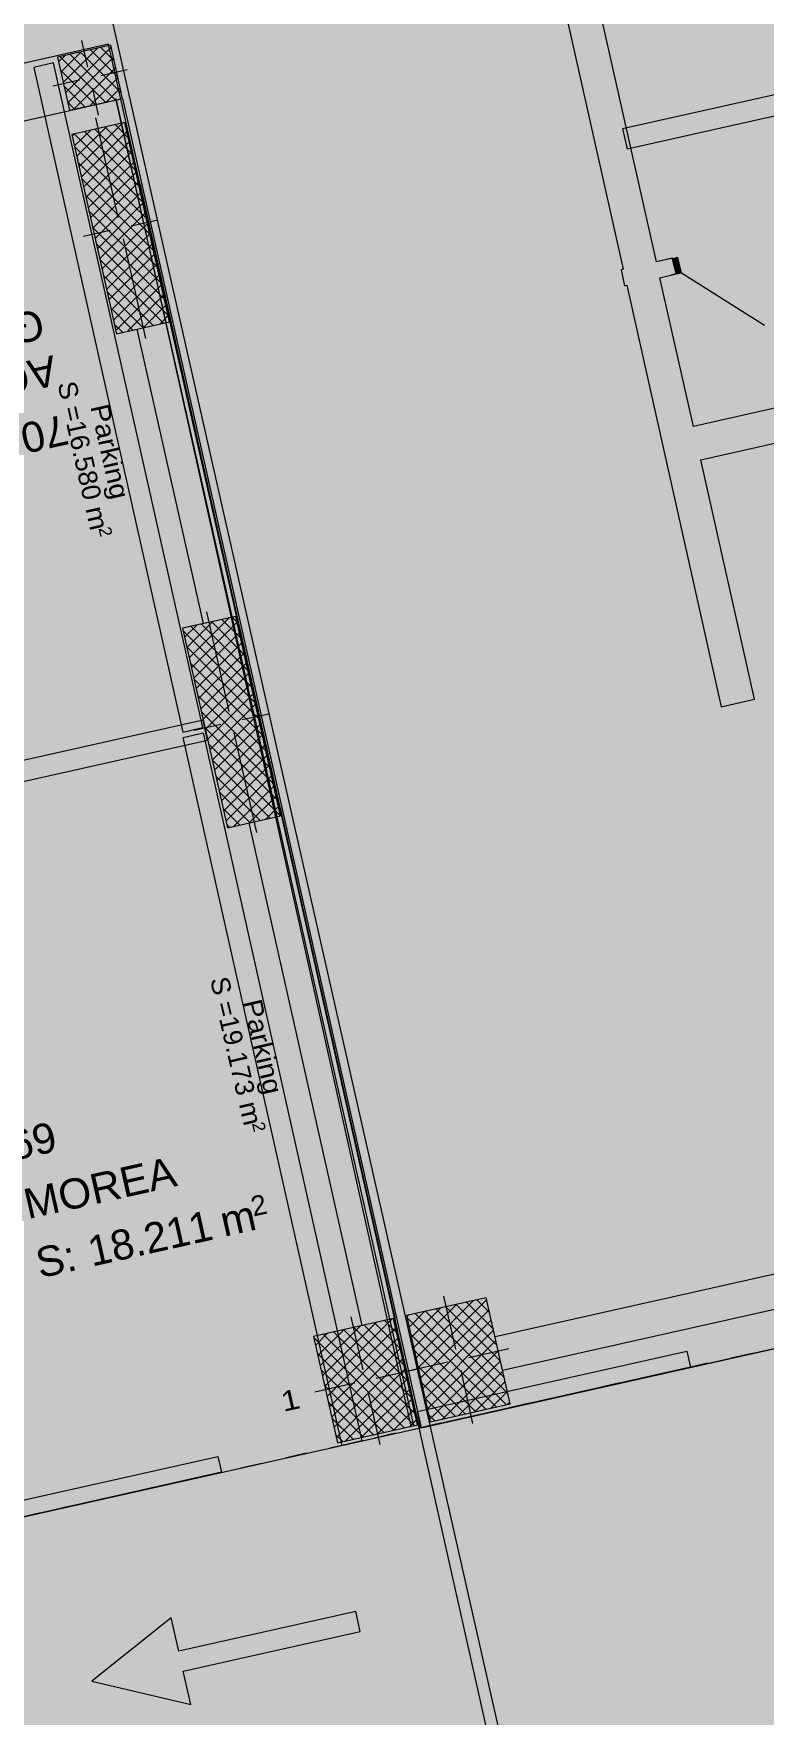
# Model space of a CAD drawing. Header units: centimetres. Extents: x -6805 to 4309, y -7338 to 617.
# Drawn here: x 135 to 672, y -5735 to -4499 of the extents above; entities that cross this region are included whole.
import ezdxf

# ---------------------------------------------------------------- set-up
doc = ezdxf.new("R2010")
doc.units = ezdxf.units.CM
for name, color, linetype in [('PDF_ - Muret e reja', 7, 'Continuous'), ('PDF_- DEPO', 7, 'Continuous'), ('PDF_- GARAZHE', 7, 'Continuous'), ('PDF_A - Fill Zone', 7, 'Continuous'), ('PDF_A - Shtyllat', 7, 'Continuous')]:
    doc.layers.add(name, color=color, linetype=linetype)
for name, color, linetype, true_color in [('PDF_ - rruga_ndarjet anesore', 7, 'Continuous', 0x7f7f7f), ('PDF_ - SHENJAT_RRUGA', 7, 'Continuous', 0x7f7f7f), ('PDF_065 Möbel Einrichtung', 7, 'Continuous', 0x7f7f7f), ('PDF_2D Drafting - General', 7, 'Continuous', 0x7f7f7f), ('PDF_A - Akset', 7, 'Continuous', 0xfd4435), ('PDF_A - Pllaka Themel', 7, 'Continuous', 0x7f7f7f), ('PDF_A -Polyline', 7, 'Continuous', 0x7f7f7f), ('PDF_A1 - Bodrumi -1', 7, 'Continuous', 0x7f7f7f)]:
    doc.layers.add(name, color=color, linetype=linetype, true_color=true_color)
doc.styles.add('PDF Arial', font='')
doc.styles.get('PDF Arial').set_extended_font_data('Arial')

msp = doc.modelspace()

# ---------------------------------------------------------------- hatches: boundary and pattern name
at = {"layer": 'PDF_ - Muret e reja', "transparency": 33554559}
for points in [[(210.9, -4716.4), (235, -4711), (233.6, -4704.9), (234, -4704.9), (289.4, -4950.5), (288.8, -4950.6), (283.6, -4927.5), (259.7, -4932.8)], [(316.4, -5074), (315.2, -5068.3), (316.3, -5068.1), (400.5, -5443.1), (376, -5448.5), (293.2, -5079.2)]]:
    msp.add_hatch(color=256, dxfattribs=at).paths.add_polyline_path(points)
at = {"layer": 'PDF_ - SHENJAT_RRUGA', "true_color": 0xffffff, "transparency": 33554559}
msp.add_hatch(color=7, dxfattribs=at).paths.add_polyline_path([(236.2, -5663.3), (241.7, -5687.8), (371.6, -5658.6), (374.9, -5673.3), (245, -5702.4), (250.5, -5726.8), (177.9, -5709.8)])
at = {"layer": 'PDF_- DEPO', "true_color": 0x96e196, "transparency": 33554559}
msp.add_hatch(color=81, dxfattribs=at).paths.add_polyline_path([(619.6, -4788), (594.9, -4678.7), (975.1, -4593.9), (986.8, -4646), (1034.5, -4635.3), (1046.3, -4687.7)])
at = {"layer": 'PDF_2D Drafting - General', "true_color": 0xcccccc, "transparency": 33554559}
msp.add_hatch(color=254, dxfattribs=at).paths.add_polyline_path([(-2964.8, -5006.3), (-2964.8, -1594.4), (-452.4, -1594.4), (-125.4, -3048.6), (710.8, -2860.8), (1265.8, -5333.7), (419.6, -5523.6), (200.4, -4546.9), (-2030.9, -5054.7), (-2050.8, -4966.3), (-2246.4, -4966.3), (-2237.4, -5006.3)])
at = {"layer": 'PDF_A - Fill Zone', "true_color": 0xfafafa, "transparency": 33554559}
msp.add_hatch(color=7, dxfattribs=at).paths.add_polyline_path([(-49.8, -5081.8), (-150.8, -4632), (161.2, -4561), (200.2, -4552.2), (301.3, -5002.7)])
at = {"layer": 'PDF_A - Pllaka Themel', "true_color": 0xd5d5d5, "transparency": 33554559}
h = msp.add_hatch(color=254, dxfattribs=at)
h.paths.add_polyline_path([(-5581.9, -878.8), (-5581.9, -838.7), (-5657, -838.7), (-5657, -378.3), (-5642, -378.3), (-5642, 287.3), (-2884.7, 287.3), (-432.6, 287.3), (-419.8, 287.3), (978.3, 287.3), (978.3, -308.2), (1644.1, -308.2), (1644.1, -1142.4), (931, -1302.4), (1552.2, -1164.4), (1863.2, -2555.1), (1863.3, -2555.1), (2158.7, -3867.3), (2155.2, -3868), (2646.9, -6059.2), (2017.8, -6200.4), (2017.7, -6199.9), (-1597, -7011), (-1702.7, -6540.3), (-1846.3, -6572.5), (-1977, -6060.1), (-1982.5, -5964.4), (-1839, -5932.3), (-2055.7, -4966.3), (-2419.3, -4966.3), (-2929.7, -4966.3), (-2929.7, -2144.8), (-2909.7, -2144.8), (-2904.7, -1595.7), (-4731.2, -1619.4), (-4671.2, -1619.4), (-4671.2, -2159.8), (-5099, -2159.8), (-5102.5, -2159.8), (-5106, -2159.6), (-5109.5, -2159.4), (-5113, -2159), (-5116.5, -2158.6), (-5120, -2158), (-5123.4, -2157.4), (-5126.9, -2156.7), (-5130.3, -2155.8), (-5133.7, -2154.9), (-5137, -2153.9), (-5140.4, -2152.8), (-5143.6, -2151.6), (-5146.9, -2150.3), (-5150.1, -2148.9), (-5153.3, -2147.4), (-5156.4, -2145.9), (-5159.5, -2144.2), (-5162.6, -2142.5), (-5165.6, -2140.6), (-5168.5, -2138.7), (-5171.4, -2136.7), (-5174.3, -2134.7), (-5177, -2132.5), (-5179.7, -2130.3), (-5182.4, -2128), (-5185, -2125.6), (-5187.5, -2123.2), (-5189.9, -2120.6), (-5192.3, -2118.1), (-5194.6, -2115.4), (-5196.8, -2112.7), (-5199, -2109.9), (-5201.1, -2107.1), (-5203, -2104.2), (-5205, -2101.3), (-5206.8, -2098.3), (-5208.5, -2095.2), (-5210.2, -2092.1), (-5211.7, -2089), (-5213.2, -2085.8), (-5214.6, -2082.6), (-5215.9, -2079.3), (-5217.1, -2076), (-5218.2, -2072.7), (-5219.2, -2069.3), (-5220.2, -2065.9), (-5221, -2062.5), (-5221.7, -2059.1), (-5222.4, -2055.7), (-5222.9, -2052.2), (-5223.3, -2048.7), (-5223.7, -2045.2), (-5223.9, -2041.7), (-5224.1, -2038.2), (-5224.1, -2034.7), (-5224.1, -1589.4), (-5276.7, -1564.4), (-5842.1, -1564.4), (-5842.1, -878.8)])
h.paths.add_polyline_path([(-1884.8, -2746.4), (-1725.8, -2754.1), (-263.3, -2617.9), (-272, -2578.8), (-296.8, -2580.2), (-343.5, -2075.8), (-1348.1, -2129.8), (-1534.8, -2147.2), (-1533.4, -2162), (-1836.8, -2167.5), (-1836.8, -2147.5), (-1876.8, -2147.5), (-1876.8, -2187.5), (-1531.1, -2187), (-1493.3, -2681.2), (-1884.8, -2706.4)])
h.paths.add_polyline_path([(-452.6, -1589.4), (-91.9, -1583.4), (-92.3, -1174), (283, -1174), (283, -828.7), (-419.8, -828.7), (-427.6, -828.7), (-452.6, -828.7)])
h.paths.add_polyline_path([(413.2, -3713.8), (401.1, -3715.6), (389, -3717.6), (376.9, -3719.5), (364.9, -3721.6), (352.8, -3723.8), (340.8, -3726), (328.8, -3728.3), (316.8, -3730.7), (304.8, -3733.2)])
at = {"layer": 'PDF_A - Pllaka Themel', "true_color": 0xbfbfbf, "transparency": 33554559}
h = msp.add_hatch(color=9, dxfattribs=at)
h.paths.add_polyline_path([(-5637, -378.3), (-5637, -315.2), (-447.7, -308.2), (-447.7, -308.2), (963.5, -308.2), (963.5, -763.7), (936, -763.7), (936, -863.8), (963.5, -863.8), (964.8, -1337.1), (925.7, -1345.9), (892.3, -1353.4), (988.5, -1782.6), (1104.4, -2300.9), (1195, -2706.1), (1170.6, -2711.6), (1193.4, -2813), (1455.7, -3983.1), (1827.5, -5638), (1828.4, -5640.7), (1829.1, -5643.5), (1829.9, -5646.3), (1830.5, -5649.1), (1831, -5651.9), (1831.4, -5654.7), (1831.7, -5657.6), (1831.9, -5660.4), (1832, -5663.3), (1832, -5666.1), (1831.9, -5669), (1831.7, -5671.9), (1831.4, -5674.7), (1831, -5677.5), (1830.5, -5680.4), (1829.9, -5683.2), (1829.2, -5685.9), (1828.5, -5688.7), (1827.6, -5691.4), (1826.6, -5694.1), (1825.5, -5696.8), (1824.4, -5699.4), (1823.1, -5701.9), (1821.8, -5704.5), (1820.4, -5707), (1818.8, -5709.4), (1817.3, -5711.8), (1815.6, -5714.1), (1813.8, -5716.3), (1812, -5718.5), (1810.1, -5720.7), (1808.1, -5722.7), (1806, -5724.7), (1803.9, -5726.6), (1801.7, -5728.5), (1799.5, -5730.2), (1797.2, -5731.9), (1794.8, -5733.5), (1792.4, -5735.1), (1789.9, -5736.5), (1787.4, -5737.8), (1784.8, -5739.1), (1782.2, -5740.3), (1779.5, -5741.3), (1776.8, -5742.3), (-1865.8, -6559.8), (-1972, -6060.1), (1187.4, -5351.2), (1189.5, -5350.7), (1191.6, -5350.1), (1193.7, -5349.4), (1195.7, -5348.6), (1197.7, -5347.8), (1199.7, -5346.8), (1201.6, -5345.8), (1203.5, -5344.6), (1205.3, -5343.4), (1207.1, -5342.2), (1208.8, -5340.8), (1210.4, -5339.3), (1212, -5337.8), (1213.5, -5336.3), (1214.9, -5334.6), (1216.3, -5332.9), (1217.6, -5331.2), (1218.8, -5329.3), (1219.9, -5327.5), (1221, -5325.5), (1221.9, -5323.6), (1222.8, -5321.6), (1223.5, -5319.5), (1224.2, -5317.5), (1224.8, -5315.4), (1225.3, -5313.2), (1225.7, -5311.1), (1226, -5308.9), (1226.2, -5306.8), (1226.3, -5304.6), (1226.4, -5302.4), (1226.3, -5300.2), (1226.1, -5298), (1225.8, -5295.9), (1225.5, -5293.7), (1225, -5291.6), (967.7, -4148), (967.2, -4145.8), (966.5, -4143.7), (965.8, -4141.6), (964.9, -4139.5), (964, -4137.5), (963, -4135.5), (961.9, -4133.5), (960.7, -4131.7), (959.4, -4129.8), (958, -4128), (956.6, -4126.3), (955.1, -4124.7), (953.5, -4123.1), (951.9, -4121.6), (950.1, -4120.2), (948.4, -4118.8), (946.5, -4117.6), (944.6, -4116.4), (942.7, -4115.3), (940.7, -4114.2), (938.7, -4113.3), (936.6, -4112.5), (934.5, -4111.7), (932.3, -4111.1), (930.2, -4110.5), (928, -4110.1), (925.8, -4109.7), (923.6, -4109.5), (921.3, -4109.3), (919.1, -4109.3), (916.9, -4109.3), (914.6, -4109.5), (912.4, -4109.7), (910.2, -4110.1), (908, -4110.5), (526.4, -4196.1), (467.8, -4209.3), (455.6, -4213.1), (443.4, -4217), (431.2, -4221), (419.1, -4225.1), (406.9, -4229.3), (394.9, -4233.6), (382.8, -4238), (370.8, -4242.5), (358.8, -4247.1), (346.9, -4251.7), (335, -4256.5), (323.1, -4261.4), (311.3, -4266.3), (299.5, -4271.3), (287.8, -4276.4), (276.1, -4281.7), (264.4, -4287), (252.8, -4292.3), (241.2, -4297.8), (229.6, -4303.4), (218.1, -4309.1), (206.7, -4314.8), (195.3, -4320.7), (183.9, -4326.6), (172.6, -4332.6), (161.3, -4338.7), (150.1, -4344.9), (138.9, -4351.2), (127.8, -4357.5), (116.7, -4364), (105.7, -4370.5), (94.7, -4377.1), (83.8, -4383.8), (72.9, -4390.6), (62.1, -4397.5), (51.3, -4404.4), (40.6, -4411.4), (29.9, -4418.6), (19.3, -4425.8), (8.8, -4433), (-1.7, -4440.4), (-13.4, -4447.8), (-25.2, -4455.1), (-37, -4462.3), (-48.8, -4469.4), (-60.7, -4476.4), (-72.7, -4483.4), (-84.7, -4490.2), (-96.7, -4497), (-108.8, -4503.7), (-121, -4510.3), (-133.1, -4516.8), (-145.4, -4523.3), (-157.7, -4529.6), (-170, -4535.9), (-182.3, -4542.1), (-194.8, -4548.2), (-207.2, -4554.2), (-219.7, -4560.1), (-232.3, -4565.9), (-244.8, -4571.6), (-257.5, -4577.3), (-270.1, -4582.8), (-282.8, -4588.3), (-295.6, -4593.6), (-308.3, -4598.9), (-321.1, -4604.1), (-334, -4609.2), (-346.9, -4614.2), (-359.8, -4619.1), (-372.8, -4623.9), (-385.7, -4628.7), (-398.8, -4633.3), (-411.8, -4637.9), (-424.9, -4642.3), (-438, -4646.7), (-451.2, -4650.9), (-464.4, -4655.1), (-477.6, -4659.2), (-490.8, -4663.2), (-2040.8, -5011), (-2050.8, -4966.3), (-2414.3, -4966.3), (-2414.3, -4749.4), (-2414.6, -2387.8), (-2414.6, -2276.5), (-2415.1, -2272.8), (-2415.6, -2269.1), (-2416.3, -2265.4), (-2417.1, -2261.8), (-2417.9, -2258.1), (-2418.9, -2254.5), (-2419.9, -2251), (-2421.1, -2247.4), (-2422.3, -2243.9), (-2423.6, -2240.4), (-2425.1, -2236.9), (-2426.6, -2233.5), (-2428.2, -2230.2), (-2429.8, -2226.8), (-2431.6, -2223.5), (-2433.4, -2220.3), (-2435.4, -2217.1), (-2437.4, -2214), (-2439.5, -2210.9), (-2441.7, -2207.8), (-2443.9, -2204.9), (-2446.3, -2202), (-2448.7, -2199.1), (-2451.1, -2196.3), (-2453.7, -2193.6), (-2456.3, -2190.9), (-2459, -2188.3), (-2461.7, -2185.8), (-2464.6, -2183.4), (-2467.4, -2181), (-2470.4, -2178.7), (-2473.4, -2176.5), (-2476.4, -2174.4), (-2479.6, -2172.3), (-2482.7, -2170.3), (-2485.9, -2168.4), (-2489.2, -2166.6), (-2492.5, -2164.9), (-2495.8, -2163.2), (-2499.2, -2161.7), (-2502.7, -2160.2), (-2506.1, -2158.9), (-2509.6, -2157.6), (-2513.2, -2156.4), (-2904.7, -2164.8), (-2899.7, -1589.4), (-2414.3, -1589.4), (-2414.3, -828.7), (-4726.3, -828.7), (-4726.3, -1619.4), (-5219.2, -1619.3), (-5219.2, -2036.1), (-5219.2, -2034.7), (-5219.2, -1589.4), (-5271.7, -1564.4), (-5253.4, -1564.4), (-5253.4, -878.8), (-5577, -878.8), (-5577, -838.7), (-5652, -838.7), (-5652, -378.3)])
h.paths.add_polyline_path([(-1883.9, -1589.4), (-1863.8, -1589.4), (-1863.8, -1634.4), (-1863.9, -1634.4), (-1863.9, -2147.2), (-1836.5, -2147.5), (-1871.9, -2147.5), (-1871.9, -2187.5), (-1831.8, -2187.4), (-1831.8, -2147.5), (-1529.5, -2150.6), (-1526.5, -2182.5), (-1488.4, -2681.2), (-1718.5, -2706.4), (-1879.8, -2706.4), (-1879.8, -2746.4), (-1720.8, -2754.1), (-221.3, -2598.2), (-135.8, -2979.1), (-1425.4, -3268.5), (-1880.4, -3268.5), (-1873.5, -4356.8), (-1873.8, -4358.9), (-1873.9, -4361.1), (-1873.9, -4363.2), (-1873.9, -4365.3), (-1873.7, -4367.5), (-1873.5, -4369.6), (-1873.1, -4371.7), (-1872.7, -4373.8), (-1872.1, -4375.8), (-1871.5, -4377.9), (-1870.8, -4379.9), (-1869.9, -4381.8), (-1869, -4383.8), (-1868.1, -4385.7), (-1867, -4387.5), (-1865.8, -4389.3), (-1864.6, -4391), (-1863.3, -4392.7), (-1861.9, -4394.3), (-1860.4, -4395.9), (-1858.9, -4397.4), (-1857.3, -4398.8), (-1855.6, -4400.1), (-1853.9, -4401.4), (-1852.1, -4402.5), (-1850.3, -4403.6), (-1848.4, -4404.6), (-1846.5, -4405.6), (-1844.5, -4406.4), (-1842.5, -4407.1), (-1840.5, -4407.8), (-1838.4, -4408.4), (-1836.3, -4408.8), (-1834.2, -4409.2), (-1832.1, -4409.5), (-1830, -4409.6), (-1827.9, -4409.7), (-1825.7, -4409.7), (-1823.6, -4409.6), (-1821.5, -4409.4), (-1819.4, -4409.1), (-657.9, -4148.4), (-657.8, -4149), (-640.9, -4142.1), (-624, -4135.1), (-607.1, -4128.1), (-590.3, -4120.9), (-573.5, -4113.7), (-556.8, -4106.4), (-540.1, -4099), (-523.4, -4091.5), (-506.8, -4083.9), (-490.2, -4076.2), (-473.7, -4068.5), (-457.2, -4060.6), (-440.7, -4052.7), (-424.3, -4044.6), (-407.9, -4036.5), (-391.6, -4028.3), (-375.3, -4020), (-359.1, -4011.7), (-342.9, -4003.2), (-326.7, -3994.7), (-310.6, -3986), (-294.5, -3977.3), (-278.5, -3968.5), (-262.6, -3959.6), (-246.7, -3950.7), (-230.8, -3941.6), (-215, -3932.5), (-199.2, -3923.3), (-183.5, -3913.9), (-171.8, -3907.7), (-160, -3901.5), (-148.2, -3895.4), (-136.4, -3889.4), (-124.5, -3883.4), (-112.6, -3877.6), (-100.6, -3871.8), (-88.6, -3866.2), (-76.6, -3860.6), (-64.5, -3855.1), (-52.3, -3849.7), (-40.2, -3844.4), (-28, -3839.2), (-15.7, -3834), (-3.5, -3829), (8.9, -3824), (21.2, -3819.1), (33.6, -3814.4), (46, -3809.7), (58.5, -3805.1), (71, -3800.6), (83.5, -3796.1), (96, -3791.8), (108.6, -3787.6), (121.2, -3783.4), (133.9, -3779.4), (146.5, -3775.4), (159.2, -3771.5), (172, -3767.8), (184.7, -3764.1), (197.5, -3760.5), (210.3, -3757), (223.1, -3753.6), (236, -3750.3), (248.9, -3747.1), (261.8, -3743.9), (274.7, -3740.9), (287.6, -3738), (300.6, -3735.1), (313.6, -3732.4), (326.6, -3729.7), (339.6, -3727.2), (352.7, -3724.7), (365.8, -3722.3), (378.8, -3720.1), (391.9, -3717.9), (405, -3715.8), (418.2, -3713.8), (787.3, -3631), (789.4, -3630.5), (791.5, -3629.8), (793.5, -3629.1), (795.6, -3628.3), (797.6, -3627.5), (799.5, -3626.5), (801.4, -3625.4), (803.3, -3624.3), (805.1, -3623.1), (806.9, -3621.8), (808.6, -3620.4), (810.2, -3619), (811.8, -3617.5), (813.3, -3615.9), (814.7, -3614.2), (816.1, -3612.5), (817.4, -3610.8), (818.6, -3609), (819.7, -3607.1), (820.7, -3605.2), (821.7, -3603.2), (822.6, -3601.2), (823.4, -3599.2), (824.1, -3597.1), (824.7, -3595), (825.2, -3592.9), (825.6, -3590.8), (825.9, -3588.6), (826.2, -3586.4), (826.3, -3584.3), (826.3, -3582.1), (826.3, -3579.9), (826.1, -3577.7), (825.9, -3575.5), (825.6, -3573.4), (825.1, -3571.2), (681.4, -2927.9), (734.4, -2916), (711.6, -2814.6), (658.7, -2826.4), (288, -1174), (288, -828.7), (-447.7, -828.7), (-1883.9, -828.7)])

# ---------------------------------------------------------------- linework, layer by layer
at = {"layer": 'PDF_ - Muret e reja', "lineweight": 0}
for points in [[(592.4, -4666.9), (506.2, -4282.7)], [(481.8, -4288.2), (568, -4672.4)], [(604.2, -4664.2), (592.4, -4666.9)], [(604.2, -4664.2), (600.6, -4665.1)], [(604.2, -4664.2), (600.6, -4665.1)], [(604.2, -4664.2), (600.6, -4665.1)], [(604.3, -4664.7), (604.2, -4664.2)], [(604.3, -4664.7), (604.2, -4664.2)], [(604.3, -4664.7), (604.2, -4664.2)], [(608.2, -4663.8), (604.3, -4664.7)], [(606.9, -4675.9), (604.3, -4664.7)], [(604.3, -4664.7), (606.9, -4675.9)], [(606.9, -4675.9), (604.3, -4664.7)], [(606.9, -4675.9), (604.3, -4664.7)], [(610.8, -4675.1), (608.2, -4663.8)], [(568, -4672.4), (566.5, -4672.8)], [(566.5, -4672.8), (569.1, -4684.5)], [(595, -4678.6), (606.9, -4675.9)], [(619.6, -4788), (595, -4678.6)], [(606.9, -4675.9), (603.2, -4676.8)], [(606.9, -4675.9), (603.2, -4676.8)], [(606.9, -4675.9), (603.2, -4676.8)], [(606.9, -4675.9), (610.8, -4675.1)], [(610.8, -4675.1), (671.7, -4713.6)], [(569.1, -4684.5), (570.6, -4684.1)], [(570.6, -4684.1), (640.1, -4993.8)], [(1047.1, -4691.5), (619.6, -4788)], [(234, -4704.9), (233.6, -4704.9)], [(289.4, -4950.5), (234, -4704.9)], [(210.9, -4716.4), (259.7, -4932.8)], [(625, -4812.4), (823.6, -4767.6)], [(664.5, -4988.3), (625, -4812.4)], [(288.8, -4950.6), (289.4, -4950.5)], [(640.1, -4993.8), (664.5, -4988.3)], [(316.3, -5068.1), (315.2, -5068.3)], [(400.5, -5443.1), (316.3, -5068.1)], [(293.2, -5079.2), (376, -5448.5)], [(1135.4, -5308.4), (474, -5456.8)], [(479.4, -5481.2), (1140.9, -5332.8)], [(399.3, -5443.3), (400.5, -5443.1)]]:
    msp.add_lwpolyline(points, dxfattribs=at)
at = {"layer": 'PDF_ - Muret e reja', "transparency": 33554559}
for points in [[(506.2, -4282.7), (592.4, -4666.9), (481.8, -4288.2), (568, -4672.4)], [(566.5, -4672.8), (604.2, -4664.2), (569.1, -4684.5), (606.9, -4675.9)], [(595, -4678.6), (664.5, -4988.3), (570.6, -4684.1), (640.1, -4993.8)], [(619.6, -4788), (1053.1, -4690.1), (625, -4812.4), (1058.6, -4714.5)], [(1135.4, -5308.4), (1140.9, -5332.8), (474, -5456.8), (479.4, -5481.2)]]:
    msp.add_solid(points, dxfattribs=at)
at = {"layer": 'PDF_ - Muret e reja', "color": 7, "true_color": 0xffffff, "transparency": 33554559}
for points in [[(606.9, -4675.9), (604.2, -4664.2), (685, -4658.3), (682.3, -4646.6)], [(606.9, -4675.9), (604.3, -4664.7), (610.8, -4675.1), (608.2, -4663.8)]]:
    msp.add_solid(points, dxfattribs=at)
at = {"layer": 'PDF_ - rruga_ndarjet anesore', "lineweight": 0}
for points in [[(416.9, -5511.7), (614.7, -5467.4)], [(614.7, -5467.4), (617.4, -5479.1)], [(617.4, -5479.1), (419.5, -5523.5)], [(419.5, -5523.5), (416.9, -5511.7)], [(124, -5577.5), (270.4, -5544.6)], [(270.4, -5544.6), (273.1, -5556.3)], [(273.1, -5556.3), (126.6, -5589.2)]]:
    msp.add_lwpolyline(points, dxfattribs=at)
at = {"layer": 'PDF_ - rruga_ndarjet anesore', "color": 7, "true_color": 0xffffff, "transparency": 33554559}
for points in [[(614.7, -5467.4), (617.4, -5479.1), (416.9, -5511.7), (419.5, -5523.5)], [(124, -5577.5), (270.4, -5544.6), (126.6, -5589.2), (273.1, -5556.3)]]:
    msp.add_solid(points, dxfattribs=at)
at = {"layer": 'PDF_ - SHENJAT_RRUGA', "lineweight": 0}
for points in [[(371.6, -5658.6), (241.7, -5687.8)], [(374.9, -5673.3), (371.6, -5658.6)], [(236.2, -5663.3), (177.9, -5709.8)], [(241.7, -5687.8), (236.2, -5663.3)], [(245, -5702.4), (374.9, -5673.3)], [(250.5, -5726.8), (245, -5702.4)], [(177.9, -5709.8), (250.5, -5726.8)]]:
    msp.add_lwpolyline(points, dxfattribs=at)
at = {"layer": 'PDF_- GARAZHE', "color": 104, "true_color": 0x029e21, "transparency": 33554559}
for points in [[(500.9, -4242.1), (965.6, -4137.8), (595.9, -4665.6), (1060.7, -4561.3)], [(-56.5, -5084), (277.4, -5009.1), (60.2, -5604.1), (394.1, -5529.2)]]:
    msp.add_solid(points, dxfattribs=at)
at = {"layer": 'PDF_- GARAZHE', "color": 254, "true_color": 0xccccff, "transparency": 33554559}
msp.add_solid([(166.3, -4517.1), (276.7, -5009.2), (-167.1, -4591.9), (-56.6, -5084)], dxfattribs=at)
at = {"layer": 'PDF_065 Möbel Einrichtung', "lineweight": 0}
for points in [[(1038.8, -4463.6), (567.6, -4569.3)], [(570.9, -4584), (1042, -4478.3)], [(149.8, -4520.8), (135.2, -4524.1)], [(259.4, -5009.1), (149.8, -4520.8)], [(135.2, -4524.1), (244.7, -5012.4)], [(567.6, -4569.3), (570.9, -4584)], [(244.7, -5012.4), (259.4, -5009.1)], [(244.9, -5016.4), (259.5, -5013.1)], [(259.5, -5013.1), (376.2, -5533.2)], [(361.6, -5536.5), (244.9, -5016.4)], [(376.2, -5533.2), (361.6, -5536.5)]]:
    msp.add_lwpolyline(points, dxfattribs=at)
at = {"layer": 'PDF_065 Möbel Einrichtung', "color": 7, "true_color": 0xffffff, "transparency": 33554559}
for points in [[(1042, -4478.3), (570.9, -4584), (1038.8, -4463.6), (567.6, -4569.3)], [(149.8, -4520.8), (259.4, -5009.1), (135.2, -4524.1), (244.7, -5012.4)], [(376.2, -5533.2), (361.6, -5536.5), (259.5, -5013.1), (244.9, -5016.4)]]:
    msp.add_solid(points, dxfattribs=at)
at = {"layer": 'PDF_2D Drafting - General', "color": 7, "lineweight": 0}
for points in [[(-2030.9, -5054.7), (200.4, -4546.9)], [(200.4, -4546.9), (419.6, -5523.6)], [(419.6, -5523.6), (1265.8, -5333.7)]]:
    msp.add_lwpolyline(points, dxfattribs=at)
at = {"layer": 'PDF_A - Akset', "color": 21, "lineweight": 0, "true_color": 0xff9955}
for points in [[(662.7, -5468.9), (647.2, -5472.4)], [(671.3, -5467), (671.3, -5467)], [(597.3, -5483.6), (581.8, -5487.1)], [(605.9, -5481.6), (605.9, -5481.6)], [(630, -5476.2), (614.5, -5479.7)], [(638.6, -5474.3), (638.6, -5474.3)], [(540.4, -5496.3), (540.4, -5496.3)], [(564.6, -5490.9), (549, -5494.4)], [(573.2, -5489), (573.2, -5489)], [(499.1, -5505.6), (483.6, -5509.1)], [(507.7, -5503.7), (507.7, -5503.7)], [(531.8, -5498.3), (516.3, -5501.7)], [(433.6, -5520.3), (418.1, -5523.8)], [(442.2, -5518.4), (442.2, -5518.4)], [(466.4, -5513), (450.9, -5516.4)], [(475, -5511), (475, -5511)], [(368.2, -5535), (352.7, -5538.5)], [(376.8, -5533.1), (376.8, -5533.1)], [(400.9, -5527.6), (385.4, -5531.1)], [(409.5, -5525.7), (409.5, -5525.7)], [(335.5, -5542.3), (319.9, -5545.8)], [(344.1, -5540.4), (344.1, -5540.4)], [(270, -5557), (254.5, -5560.5)], [(278.6, -5555.1), (278.6, -5555.1)], [(302.7, -5549.7), (287.2, -5553.2)], [(311.3, -5547.7), (311.3, -5547.7)], [(204.5, -5571.7), (189, -5575.2)], [(213.2, -5569.8), (213.2, -5569.8)], [(237.3, -5564.4), (221.8, -5567.8)], [(245.9, -5562.4), (245.9, -5562.4)], [(147.7, -5584.5), (147.7, -5584.5)], [(171.8, -5579.1), (156.3, -5582.5)], [(180.4, -5577.1), (180.4, -5577.1)], [(139.1, -5586.4), (123.6, -5589.9)]]:
    msp.add_lwpolyline(points, dxfattribs=at)
at = {"layer": 'PDF_A - Fill Zone', "color": 7, "true_color": 0xfafafa, "transparency": 33554559}
msp.add_solid([(-49.8, -5081.8), (301.4, -5003), (67.1, -5602.5), (418.2, -5523.8)], dxfattribs=at)
at = {"layer": 'PDF_A - Pllaka Themel', "lineweight": 0}
for points in [[(195.5, -4546.9), (411.9, -5521.4)], [(414.1, -5521), (195.5, -4546.9)], [(195.5, -4546.9), (195.5, -4546.9)], [(259.6, -5003.6), (-373, -5145.6)], [(262.9, -5018.3), (259.6, -5003.6)], [(-369.7, -5160.2), (262.9, -5018.3)], [(-1972, -6060.1), (1187.4, -5351.2)], [(411.9, -5521.4), (414.1, -5521)]]:
    msp.add_lwpolyline(points, dxfattribs=at)
at = {"layer": 'PDF_A - Pllaka Themel', "color": 254, "true_color": 0xd5d5d5, "transparency": 33554559}
msp.add_solid([(195.5, -4546.9), (411.9, -5521.4), (195.5, -4546.9), (414.1, -5521)], dxfattribs=at)
at = {"layer": 'PDF_A - Pllaka Themel', "color": 7, "true_color": 0xffffff, "transparency": 33554559}
msp.add_solid([(262.9, -5018.3), (-369.7, -5160.2), (259.6, -5003.6), (-373, -5145.6)], dxfattribs=at)
at = {"layer": 'PDF_A - Shtyllat', "lineweight": 0}
for points in [[(191.7, -4507.9), (152.7, -4516.6)], [(158.5, -4542.7), (192, -4509.2)], [(174.8, -4523.9), (170.5, -4504.4)], [(194.3, -4519.4), (184.4, -4509.5)], [(200.4, -4546.9), (191.7, -4507.9)], [(152.7, -4516.6), (161.4, -4555.6)], [(153.4, -4520.1), (158.3, -4515.3)], [(187.8, -4549.7), (154.3, -4516.2)], [(155.1, -4527.7), (170.1, -4512.7)], [(156.8, -4535.2), (181.9, -4510)], [(160.2, -4550.2), (193.7, -4516.7)], [(195.3, -4548.1), (161.8, -4514.5)], [(199.6, -4543.1), (169.3, -4512.8)], [(197, -4531.3), (176.8, -4511.2)], [(168.7, -4533.5), (149.2, -4537.8)], [(180.3, -4551.4), (154.7, -4525.9)], [(164.7, -4554.9), (195.4, -4524.2)], [(176.5, -4552.3), (197, -4531.7)], [(176.5, -4531.7), (176.5, -4531.7)], [(184.4, -4530), (203.9, -4525.6)], [(172.8, -4553.1), (157.4, -4537.7)], [(178.3, -4539.6), (182.6, -4559.1)], [(188.3, -4549.6), (198.7, -4539.3)], [(200.2, -4547), (200.4, -4546.8)], [(165.2, -4554.8), (160, -4549.5)], [(161.4, -4555.6), (200.4, -4546.9)], [(202.1, -4564.6), (163.1, -4573.3)], [(165, -4582.1), (177, -4570.2)], [(166.7, -4589.6), (188.8, -4567.5)], [(168.4, -4597.2), (200.7, -4564.9)], [(170.1, -4604.7), (203.6, -4571.2)], [(212.6, -4611.4), (172.5, -4571.2)], [(210, -4599.5), (180, -4569.5)], [(197.3, -4634.4), (180.8, -4561.1)], [(207.3, -4587.6), (187.5, -4567.8)], [(204.6, -4575.8), (195, -4566.1)], [(235, -4711), (202.1, -4564.6)], [(163.1, -4573.3), (195.9, -4719.8)], [(163.4, -4574.6), (165.1, -4572.9)], [(215.3, -4623.2), (165, -4572.9)], [(218, -4635.1), (165.1, -4582.2)], [(171.8, -4612.2), (205.3, -4578.7)], [(220.6, -4646.9), (167.7, -4594)], [(173.5, -4619.7), (207, -4586.2)], [(175.2, -4627.2), (208.7, -4593.7)], [(223.3, -4658.8), (170.4, -4605.9)], [(176.8, -4634.7), (210.4, -4601.2)], [(225.9, -4670.7), (173, -4617.8)], [(178.5, -4642.2), (212, -4608.7)], [(180.2, -4649.8), (213.7, -4616.2)], [(228.6, -4682.5), (175.7, -4629.6)], [(181.9, -4657.3), (215.4, -4623.8)], [(183.6, -4664.8), (217.1, -4631.3)], [(191.2, -4643.9), (171.7, -4648.3)], [(231.3, -4694.4), (178.4, -4641.5)], [(185.3, -4672.3), (218.8, -4638.8)], [(199, -4642.2), (199, -4642.2)], [(206.8, -4640.4), (226.4, -4636)], [(233.9, -4706.3), (181, -4653.4)], [(187, -4679.8), (220.5, -4646.3)], [(188.7, -4687.3), (222.2, -4653.8)], [(200.8, -4650), (217.2, -4723.2)], [(230.5, -4712), (183.7, -4665.2)], [(190.3, -4694.8), (223.8, -4661.3)], [(192, -4702.4), (225.5, -4668.8)], [(223, -4713.7), (186.4, -4677.1)], [(193.7, -4709.9), (227.2, -4676.4)], [(215.5, -4715.4), (189, -4688.9)], [(195.4, -4717.4), (228.9, -4683.9)], [(204, -4718), (230.6, -4691.4)], [(208, -4717.1), (191.7, -4700.8)], [(215.8, -4715.3), (232.3, -4698.9)], [(227.7, -4712.7), (234, -4706.4)], [(200.5, -4718.8), (194.3, -4712.7)], [(195.9, -4719.8), (235, -4711)], [(283.6, -4927.5), (244.5, -4936.2)], [(249.4, -4957.8), (278.6, -4928.6)], [(278.7, -4997.3), (262.3, -4924)], [(287.2, -4943.5), (273.4, -4929.8)], [(284.5, -4931.6), (280.9, -4928.1)], [(316.4, -5074), (283.6, -4927.5)], [(244.5, -4936.2), (277.4, -5082.7)], [(297.8, -4990.9), (244.9, -4938)], [(246, -4942.8), (254.9, -4933.9)], [(247.7, -4950.3), (266.7, -4931.3)], [(295.2, -4979.1), (250.9, -4934.8)], [(251, -4965.3), (284.5, -4931.8)], [(252.7, -4972.9), (286.2, -4939.3)], [(292.5, -4967.2), (258.4, -4933.1)], [(289.8, -4955.4), (265.9, -4931.4)], [(300.5, -5002.8), (247.6, -4949.9)], [(254.4, -4980.4), (287.9, -4946.9)], [(256.1, -4987.9), (289.6, -4954.4)], [(303.1, -5014.7), (250.2, -4961.8)], [(257.8, -4995.4), (291.3, -4961.9)], [(305.8, -5026.5), (252.9, -4973.6)], [(259.5, -5002.9), (293, -4969.4)], [(261.2, -5010.4), (294.7, -4976.9)], [(308.5, -5038.4), (255.6, -4985.5)], [(262.8, -5017.9), (296.3, -4984.4)], [(311.1, -5050.3), (258.2, -4997.4)], [(264.5, -5025.5), (298, -4991.9)], [(266.2, -5033), (299.7, -4999.5)], [(288.3, -5003.3), (307.8, -4999)], [(272.7, -5006.9), (253.1, -5011.2)], [(313.8, -5062.1), (260.9, -5009.2)], [(267.9, -5040.5), (301.4, -5007)], [(269.6, -5048), (303.1, -5014.5)], [(280.5, -5005.1), (280.5, -5005.1)], [(282.2, -5012.9), (298.7, -5086.2)], [(316.4, -5074), (263.5, -5021.1)], [(271.3, -5055.5), (304.8, -5022)], [(308.9, -5075.6), (266.2, -5032.9)], [(273, -5063), (306.5, -5029.5)], [(274.6, -5070.5), (308.1, -5037)], [(301.4, -5077.3), (268.9, -5044.8)], [(276.3, -5078), (309.8, -5044.5)], [(281.9, -5081.7), (311.5, -5052.1)], [(293.9, -5079), (271.5, -5056.7)], [(293.7, -5079), (313.2, -5059.6)], [(286.4, -5080.7), (274.2, -5068.5)], [(277.4, -5082.7), (316.4, -5074)], [(305.6, -5076.4), (314.9, -5067.1)], [(278.9, -5082.4), (276.9, -5080.4)], [(467.5, -5428), (408.9, -5441.2)], [(412.5, -5457.1), (434.1, -5435.5)], [(414.2, -5464.6), (445.9, -5432.8)], [(415.9, -5472.1), (457.8, -5430.2)], [(417.5, -5479.6), (467.8, -5429.4)], [(480.6, -5486.6), (430.4, -5436.3)], [(445.2, -5465.8), (436.4, -5426.8)], [(478, -5474.7), (437.9, -5434.6)], [(475.3, -5462.8), (445.4, -5433)], [(472.7, -5451), (452.9, -5431.3)], [(470, -5439.1), (460.5, -5429.6)], [(485, -5506.1), (467.5, -5428)], [(399.3, -5443.3), (340.7, -5456.5)], [(347.3, -5485.5), (386.6, -5446.2)], [(348.9, -5493), (398.5, -5443.5)], [(377, -5481.1), (368.3, -5442.1)], [(406.9, -5477.3), (377.8, -5448.1)], [(404.3, -5465.4), (385.3, -5446.5)], [(401.6, -5453.6), (392.8, -5444.8)], [(416.9, -5521.4), (399.3, -5443.3)], [(408.9, -5441.2), (426.4, -5519.3)], [(409.1, -5442.1), (410.4, -5440.8)], [(474.9, -5508.4), (409.3, -5442.8)], [(410.8, -5449.6), (422.2, -5438.2)], [(482.4, -5506.7), (415.4, -5439.7)], [(419.2, -5487.2), (469.5, -5436.9)], [(420.9, -5494.7), (471.2, -5444.4)], [(483.3, -5498.4), (422.9, -5438)], [(340.7, -5456.5), (358.3, -5534.6)], [(407.3, -5523.6), (340.9, -5457.2)], [(342.2, -5463), (351, -5454.1)], [(343.9, -5470.5), (362.9, -5451.5)], [(345.6, -5478), (374.8, -5448.8)], [(414.8, -5521.9), (347.7, -5454.9)], [(350.6, -5500.6), (400.9, -5450.3)], [(352.3, -5508.1), (402.6, -5457.8)], [(414.9, -5512.9), (355.3, -5453.2)], [(412.3, -5501), (362.8, -5451.5)], [(409.6, -5489.1), (370.3, -5449.8)], [(467.4, -5510.1), (411.9, -5454.7)], [(422.6, -5502.2), (472.9, -5451.9)], [(424.3, -5509.7), (474.5, -5459.4)], [(399.7, -5525.3), (343.6, -5469.1)], [(354, -5515.6), (404.3, -5465.3)], [(355.7, -5523.1), (405.9, -5472.8)], [(459.8, -5511.8), (414.6, -5466.5)], [(426, -5517.2), (476.2, -5467)], [(454.8, -5471.9), (484.1, -5465.3)], [(392.2, -5527), (346.2, -5481)], [(357.4, -5530.6), (407.6, -5480.4)], [(386.6, -5487.2), (415.9, -5480.6)], [(439.1, -5475.4), (409.9, -5482)], [(452.3, -5513.5), (417.3, -5478.4)], [(435, -5517.4), (477.9, -5474.5)], [(446.9, -5514.7), (479.6, -5482)], [(447, -5473.6), (447, -5473.6)], [(448.7, -5481.5), (457.5, -5520.5)], [(371, -5490.7), (341.7, -5497.3)], [(384.7, -5528.7), (348.9, -5492.8)], [(363.9, -5533.3), (409.3, -5487.9)], [(375.7, -5530.7), (411, -5495.4)], [(378.8, -5488.9), (378.8, -5488.9)], [(380.5, -5496.8), (389.3, -5535.8)], [(444.8, -5515.2), (419.9, -5490.3)], [(458.8, -5512), (481.3, -5489.5)], [(470.6, -5509.4), (483, -5497)], [(377.2, -5530.3), (351.6, -5504.7)], [(387.6, -5528), (412.7, -5502.9)], [(399.4, -5525.3), (414.4, -5510.4)], [(437.3, -5516.8), (422.6, -5502.1)], [(426.4, -5519.3), (485, -5506.1)], [(482.5, -5506.7), (484.7, -5504.5)], [(369.7, -5532), (354.2, -5516.6)], [(358.3, -5534.6), (416.9, -5521.4)], [(411.3, -5522.7), (416.1, -5517.9)], [(429.8, -5518.5), (425.2, -5514)], [(362.2, -5533.7), (356.9, -5528.4)]]:
    msp.add_lwpolyline(points, dxfattribs=at)
at = {"layer": 'PDF_A - Shtyllat', "color": 8, "true_color": 0x7f7f7f, "transparency": 33554559}
for points in [[(200.4, -4546.9), (161.4, -4555.6), (191.7, -4507.9), (152.7, -4516.6)], [(235, -4711), (195.9, -4719.8), (202.1, -4564.6), (163.1, -4573.3)], [(316.4, -5074), (277.4, -5082.7), (283.6, -4927.5), (244.5, -4936.2)], [(485, -5506.1), (426.4, -5519.3), (467.5, -5428), (408.9, -5441.2)], [(416.9, -5521.4), (358.3, -5534.6), (399.3, -5443.3), (340.7, -5456.5)]]:
    msp.add_solid(points, dxfattribs=at)
at = {"layer": 'PDF_A -Polyline', "color": 7, "lineweight": 0}
msp.add_lwpolyline([(213.1, -4609.5), (418.2, -5523.8)], dxfattribs=at)
at = {"layer": 'PDF_A1 - Bodrumi -1', "lineweight": 0}
for points in [[(192.6, -4489), (206.4, -4550.7)], [(190.1, -4507.1), (-2040.4, -5012.3)], [(645.1, -6534.9), (190.1, -4507.1)], [(206.4, -4550.7), (654.7, -6532.8)]]:
    msp.add_lwpolyline(points, dxfattribs=at)

# ---------------------------------------------------------------- texts
at = {"layer": 'PDF_- GARAZHE', "attachment_point": 7, "style": 'PDF Arial'}
for s, insert, char_height, rotation in [('\\W1.000515;GASHI', (139.8, -4701), 22.107, 192.6), ('\\W1.001361;AGRON', (149.2, -4735.2), 22.107, 192.6), ('\\W1.001320;70', (157.4, -4778.7), 22.107, 192.6), ('\\W1.000913;69', (120.1, -5327.8), 22.107, 12.6), ('\\W1.000757;MOREA', (130.9, -5370.7), 22.107, 12.6), ('\\W1.000269;m', (274.9, -5383.3), 22.107, 12.6), ('\\W1.001521;2', (296.5, -5368.4), 14.59, 12.6), ('\\W0.978914;18.211', (178, -5405.5), 22.107, 12.6), ('\\W1.002323;S:', (139.7, -5414.1), 22.107, 12.6)]:
    msp.add_mtext(s, dxfattribs=dict(at, insert=insert, char_height=char_height, rotation=rotation))
at = {"layer": 'PDF_065 Möbel Einrichtung', "insert": (318.5, -5511.9), "char_height": 14.738, "attachment_point": 7, "rotation": 12.6, "style": 'PDF Arial'}
msp.add_mtext('\\W1.191871;1', dxfattribs=at)
at = {"layer": 'PDF_A - Fill Zone', "attachment_point": 7, "style": 'PDF Arial'}
for s, insert, char_height, rotation in [('\\W1.024051;S', (152.4, -4756.5), 13.755, 282.6), ('\\W1.004768;=16.580', (156.3, -4774.4), 13.755, 282.6), ('\\W1.088632;Parking', (172.7, -4774.1), 13.755, 282.6), ('\\W1.085362;m', (173.1, -4848.2), 13.755, 282.6), ('\\W1.016485;2', (182.7, -4862.7), 9.079, 282.6), ('\\W1.024051;S', (264.4, -5194.1), 13.755, 283), ('\\W1.005887;=19.173', (268.5, -5211.9), 13.755, 283), ('\\W1.088632;Parking', (284.8, -5211.5), 13.755, 283), ('\\W1.085362;m', (285.8, -5285.6), 13.755, 283), ('\\W1.016485;2', (295.4, -5300), 9.079, 283)]:
    msp.add_mtext(s, dxfattribs=dict(at, insert=insert, char_height=char_height, rotation=rotation))

doc.saveas('drawing.dxf')
